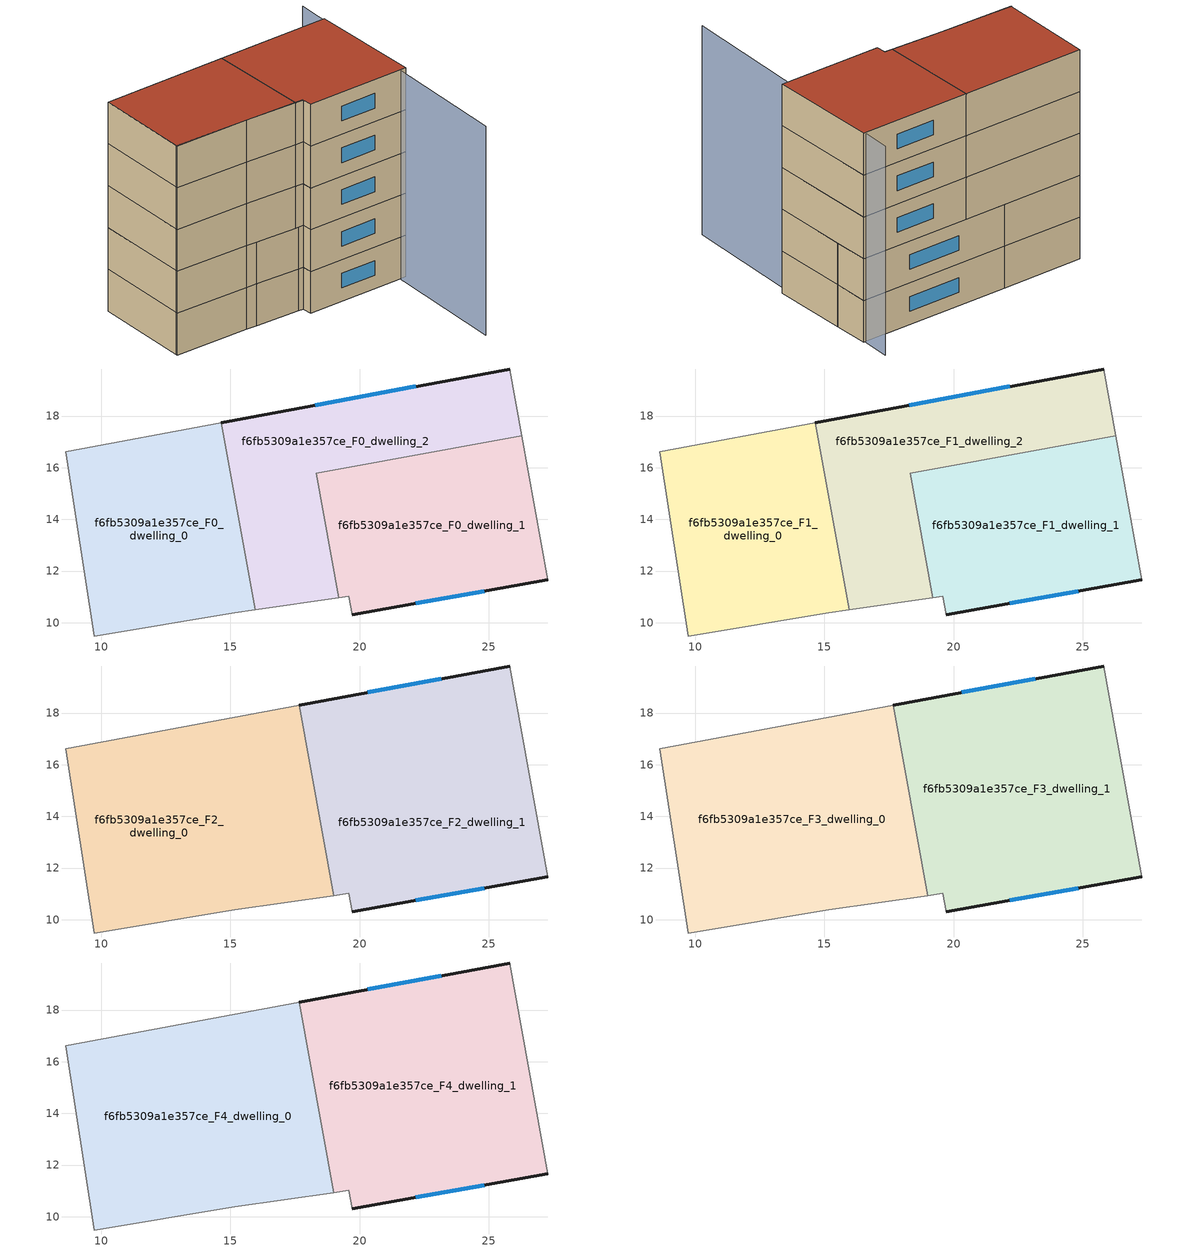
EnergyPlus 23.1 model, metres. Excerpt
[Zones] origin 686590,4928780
f6fb5309a1e357ce_F0_dwelling_0
 floor ground (EU_floor_Construction): 14.66,17.74 15.97,10.5 15.17,10.38 9.72,9.49 8.63,16.62 z0
 wall adiabatic (EU_wall_Construction): 14.66,17.74 8.63,16.62 9.72,9.49 15.17,10.38 15.97,10.5 z0:3
 wall to f6fb5309a1e357ce_F0_dwelling_2 (EU_wall_Construction): 15.97,10.5 14.66,17.74 z0:3
f6fb5309a1e357ce_F0_dwelling_1
 floor ground (EU_floor_Construction): 26.28,17.23 27.28,11.67 19.71,10.3 19.59,11.02 19.2,10.96 18.32,15.79 z0
 wall outside (EU_wall_Construction): 19.71,10.3 27.28,11.67 z0:3
 wall adiabatic (EU_wall_Construction): 19.2,10.96 19.59,11.02 19.71,10.3 / 27.28,11.67 26.28,17.23 z0:3
 wall to f6fb5309a1e357ce_F0_dwelling_2 (EU_wall_Construction): 26.28,17.23 18.32,15.79 19.2,10.96 z0:3
 window (EU_Window_Construction): 22.17,10.75 24.82,11.23 z0.98:2.02
f6fb5309a1e357ce_F0_dwelling_2
 floor ground (EU_floor_Construction): 25.81,19.82 26.28,17.23 18.32,15.79 19.2,10.96 15.97,10.5 14.66,17.74 z0
 wall outside (EU_wall_Construction): 25.81,19.82 14.66,17.74 z0:3
 wall adiabatic (EU_wall_Construction): 26.28,17.23 25.81,19.82 / 15.97,10.5 19.2,10.96 z0:3
 window (EU_Window_Construction): 22.19,19.15 18.29,18.42 z0.98:2.02
f6fb5309a1e357ce_F1_dwelling_0
 floor to f6fb5309a1e357ce_F0_dwelling_0 (EU_floor_Construction): 14.66,17.74 15.97,10.5 15.17,10.38 9.72,9.49 8.63,16.62 z3
 wall adiabatic (EU_wall_Construction): 14.66,17.74 8.63,16.62 9.72,9.49 15.17,10.38 15.97,10.5 z3:6
 wall to f6fb5309a1e357ce_F1_dwelling_2 (EU_wall_Construction): 15.97,10.5 14.66,17.74 z3:6
f6fb5309a1e357ce_F1_dwelling_1
 floor to f6fb5309a1e357ce_F0_dwelling_1 (EU_floor_Construction): 26.28,17.23 27.28,11.67 19.71,10.3 19.59,11.02 19.2,10.96 18.32,15.79 z3
 wall outside (EU_wall_Construction): 19.71,10.3 27.28,11.67 z3:6
 wall adiabatic (EU_wall_Construction): 19.2,10.96 19.59,11.02 19.71,10.3 / 27.28,11.67 26.28,17.23 z3:6
 wall to f6fb5309a1e357ce_F1_dwelling_2 (EU_wall_Construction): 26.28,17.23 18.32,15.79 19.2,10.96 z3:6
 window (EU_Window_Construction): 22.17,10.75 24.82,11.23 z3.98:5.02
f6fb5309a1e357ce_F1_dwelling_2
 floor to f6fb5309a1e357ce_F0_dwelling_2 (EU_floor_Construction): 25.81,19.82 26.28,17.23 18.32,15.79 19.2,10.96 15.97,10.5 14.66,17.74 z3
 wall outside (EU_wall_Construction): 25.81,19.82 14.66,17.74 z3:6
 wall adiabatic (EU_wall_Construction): 26.28,17.23 25.81,19.82 / 15.97,10.5 19.2,10.96 z3:6
 window (EU_Window_Construction): 22.19,19.15 18.29,18.42 z3.98:5.02
f6fb5309a1e357ce_F2_dwelling_0
 floor to f6fb5309a1e357ce_F1_dwelling_0 (EU_floor_Construction): 14.66,17.74 15.97,10.5 15.17,10.38 9.72,9.49 8.63,16.62 z6
 floor to f6fb5309a1e357ce_F1_dwelling_2 (EU_floor_Construction): 17.66,18.3 18.99,10.94 15.97,10.5 14.66,17.74 z6
 wall adiabatic (EU_wall_Construction): 17.66,18.3 8.63,16.62 9.72,9.49 15.17,10.38 18.99,10.93 z6:9
 wall to f6fb5309a1e357ce_F2_dwelling_1 (EU_wall_Construction): 18.99,10.93 17.66,18.3 z6:9
f6fb5309a1e357ce_F2_dwelling_1
 floor to f6fb5309a1e357ce_F1_dwelling_2 (EU_floor_Construction): 25.81,19.82 26.28,17.23 18.32,15.79 19.2,10.96 18.99,10.94 17.66,18.3 z6
 floor to f6fb5309a1e357ce_F1_dwelling_1 (EU_floor_Construction): 26.28,17.23 27.28,11.67 19.71,10.3 19.59,11.02 19.2,10.96 18.32,15.79 z6
 wall outside (EU_wall_Construction): 19.71,10.3 27.28,11.67 / 25.81,19.82 17.66,18.3 z6:9
 wall adiabatic (EU_wall_Construction): 18.99,10.93 19.59,11.02 19.71,10.3 / 27.28,11.67 25.81,19.82 z6:9
 window (EU_Window_Construction): 22.17,10.75 24.82,11.23 / 23.16,19.33 20.31,18.8 z6.98:8.02
f6fb5309a1e357ce_F3_dwelling_0
 floor to f6fb5309a1e357ce_F2_dwelling_0 (EU_floor_Construction): 17.66,18.3 18.99,10.93 15.17,10.38 9.72,9.49 8.63,16.62 z9
 wall adiabatic (EU_wall_Construction): 17.66,18.3 8.63,16.62 9.72,9.49 15.17,10.38 18.99,10.93 z9:12
 wall to f6fb5309a1e357ce_F3_dwelling_1 (EU_wall_Construction): 18.99,10.93 17.66,18.3 z9:12
f6fb5309a1e357ce_F3_dwelling_1
 floor to f6fb5309a1e357ce_F2_dwelling_1 (EU_floor_Construction): 25.81,19.82 27.28,11.67 19.71,10.3 19.59,11.02 18.99,10.93 17.66,18.3 z9
 wall outside (EU_wall_Construction): 19.71,10.3 27.28,11.67 / 25.81,19.82 17.66,18.3 z9:12
 wall adiabatic (EU_wall_Construction): 18.99,10.93 19.59,11.02 19.71,10.3 / 27.28,11.67 25.81,19.82 z9:12
 window (EU_Window_Construction): 22.17,10.75 24.82,11.23 / 23.16,19.33 20.31,18.8 z9.98:11.02
f6fb5309a1e357ce_F4_dwelling_0
 floor to f6fb5309a1e357ce_F3_dwelling_0 (EU_floor_Construction): 17.66,18.3 18.99,10.93 15.17,10.38 9.72,9.49 8.63,16.62 z12
 wall adiabatic (EU_wall_Construction): 17.66,18.3 8.63,16.62 9.72,9.49 15.17,10.38 18.99,10.93 z12:15
 wall to f6fb5309a1e357ce_F4_dwelling_1 (EU_wall_Construction): 18.99,10.93 17.66,18.3 z12:15
 roof outside (EU_roof_Construction): 18.99,10.93 17.66,18.3 8.63,16.62 9.72,9.49 15.17,10.38 z15
f6fb5309a1e357ce_F4_dwelling_1
 floor to f6fb5309a1e357ce_F3_dwelling_1 (EU_floor_Construction): 25.81,19.82 27.28,11.67 19.71,10.3 19.59,11.02 18.99,10.93 17.66,18.3 z12
 wall outside (EU_wall_Construction): 19.71,10.3 27.28,11.67 / 25.81,19.82 17.66,18.3 z12:15
 wall adiabatic (EU_wall_Construction): 18.99,10.93 19.59,11.02 19.71,10.3 / 27.28,11.67 25.81,19.82 z12:15
 window (EU_Window_Construction): 22.17,10.75 24.82,11.23 / 23.16,19.33 20.31,18.8 z12.98:14.02
 roof outside (EU_roof_Construction): 27.28,11.67 25.81,19.82 17.66,18.3 18.99,10.93 19.59,11.02 19.71,10.3 z15
shading: 9.72,9.55 19.58,11.06 / 28.08,2.53 25.42,21.91 z0:15
[Building]
EU S2 Campaign: North Axis=0; Terrain=City; Solar Distribution=FullExterior
[Site:Location]
Bologna: Latitude=44.5; Longitude=11.25; Time Zone=1; Elevation=37
[SizingPeriod:WeatherFileDays]
AnnualSizingPeriod: Begin Month=1; Begin Day of Month=1; End Month=12; End Day of Month=31; Day of Week for Start Day=Monday; Use Weather File Daylight Saving Period=No; Use Weather File Rain and Snow Indicators=No
[MATERIAL]
EU_InternalMass_Material: Roughness=MediumRough; Thickness=0.1; Conductivity=1; Density=1800; Specific Heat=900; Thermal Absorptance=0.9; Solar Absorptance=0.7; Visible Absorptance=0.7
[MATERIAL:NOMASS] Roughness=MediumRough; Thermal Absorptance=0.9; Solar Absorptance=0.7; Visible Absorptance=0.7
Name | Thermal Resistance
EU_wall_NoMass | 0.905828
EU_roof_NoMass | 0.37593
EU_floor_NoMass | 0.67114
[WINDOWMATERIAL:SIMPLEGLAZINGSYSTEM]
EU_Window_SimpleGlazing: UFactor=4.52486; Solar Heat Gain Coefficient=0.85; Visible Transmittance=0.85
[CONSTRUCTION]
EU_wall_Construction: EU_wall_NoMass
EU_roof_Construction: EU_roof_NoMass
EU_floor_Construction: EU_floor_NoMass
EU_Window_Construction: EU_Window_SimpleGlazing
EU_InternalMass_Construction: EU_InternalMass_Material
[ZONE] Type=1; Multiplier=1; Ceiling Height=autocalculate; Floor Area=autocalculate; Part of Total Floor Area=Yes
Name | Volume
f6fb5309a1e357ce_F0_dwelling_0; f6fb5309a1e357ce_F1_dwelling_0 | 136.064
f6fb5309a1e357ce_F2_dwelling_0 | 204.105
f6fb5309a1e357ce_F3_dwelling_0; f6fb5309a1e357ce_F4_dwelling_0 | 204.117
f6fb5309a1e357ce_F0_dwelling_1 | 136.078
f6fb5309a1e357ce_F1_dwelling_1 | 136.077
f6fb5309a1e357ce_F2_dwelling_1 | 204.097
f6fb5309a1e357ce_F3_dwelling_1; f6fb5309a1e357ce_F4_dwelling_1 | 204.104
f6fb5309a1e357ce_F0_dwelling_2 | 136.065
f6fb5309a1e357ce_F1_dwelling_2 | 136.066
[INTERNALMASS] Construction=EU_InternalMass_Construction
Name | Zone or ZoneList | Surface Area
f6fb5309a1e357ce_F0_dwelling_0_EU_InternalMass | f6fb5309a1e357ce_F0_dwelling_0 | 45.3552
f6fb5309a1e357ce_F0_dwelling_1_EU_InternalMass | f6fb5309a1e357ce_F0_dwelling_1 | 45.359
f6fb5309a1e357ce_F0_dwelling_2_EU_InternalMass | f6fb5309a1e357ce_F0_dwelling_2 | 45.3553
f6fb5309a1e357ce_F1_dwelling_0_EU_InternalMass | f6fb5309a1e357ce_F1_dwelling_0 | 45.3552
f6fb5309a1e357ce_F1_dwelling_1_EU_InternalMass | f6fb5309a1e357ce_F1_dwelling_1 | 45.359
f6fb5309a1e357ce_F1_dwelling_2_EU_InternalMass | f6fb5309a1e357ce_F1_dwelling_2 | 45.3553
f6fb5309a1e357ce_F2_dwelling_0_EU_InternalMass | f6fb5309a1e357ce_F2_dwelling_0 | 68.0383
f6fb5309a1e357ce_F2_dwelling_1_EU_InternalMass | f6fb5309a1e357ce_F2_dwelling_1 | 68.035
f6fb5309a1e357ce_F3_dwelling_0_EU_InternalMass | f6fb5309a1e357ce_F3_dwelling_0 | 68.0383
f6fb5309a1e357ce_F3_dwelling_1_EU_InternalMass | f6fb5309a1e357ce_F3_dwelling_1 | 68.035
f6fb5309a1e357ce_F4_dwelling_0_EU_InternalMass | f6fb5309a1e357ce_F4_dwelling_0 | 68.0383
f6fb5309a1e357ce_F4_dwelling_1_EU_InternalMass | f6fb5309a1e357ce_F4_dwelling_1 | 68.035
[OTHEREQUIPMENT] Fuel Type=Electricity; Design Level Calculation Method=Watts/Area; Power per Zone Floor Area=1; Fraction Latent=0; Fraction Radiant=0; Fraction Lost=0; Carbon Dioxide Generation Rate=0; EndUse Subcategory=EU_Step8_InternalGains
Name | Zone or ZoneList or Space or SpaceList | Schedule
EU_Step8_InternalGain_f6fb5309a1e357ce_F0_dwelling_0_f000 | f6fb5309a1e357ce_F0_dwelling_0 | EU_Step8_GainSchedule_f6fb5309a1e357ce_F0_dwelling_0_f000
EU_Step8_InternalGain_f6fb5309a1e357ce_F0_dwelling_1_f000 | f6fb5309a1e357ce_F0_dwelling_1 | EU_Step8_GainSchedule_f6fb5309a1e357ce_F0_dwelling_1_f000
EU_Step8_InternalGain_f6fb5309a1e357ce_F0_dwelling_2_f000 | f6fb5309a1e357ce_F0_dwelling_2 | EU_Step8_GainSchedule_f6fb5309a1e357ce_F0_dwelling_2_f000
EU_Step8_InternalGain_f6fb5309a1e357ce_F1_dwelling_0_f000 | f6fb5309a1e357ce_F1_dwelling_0 | EU_Step8_GainSchedule_f6fb5309a1e357ce_F1_dwelling_0_f000
EU_Step8_InternalGain_f6fb5309a1e357ce_F1_dwelling_1_f000 | f6fb5309a1e357ce_F1_dwelling_1 | EU_Step8_GainSchedule_f6fb5309a1e357ce_F1_dwelling_1_f000
EU_Step8_InternalGain_f6fb5309a1e357ce_F1_dwelling_2_f000 | f6fb5309a1e357ce_F1_dwelling_2 | EU_Step8_GainSchedule_f6fb5309a1e357ce_F1_dwelling_2_f000
EU_Step8_InternalGain_f6fb5309a1e357ce_F2_dwelling_0_f000 | f6fb5309a1e357ce_F2_dwelling_0 | EU_Step8_GainSchedule_f6fb5309a1e357ce_F2_dwelling_0_f000
EU_Step8_InternalGain_f6fb5309a1e357ce_F2_dwelling_1_f000 | f6fb5309a1e357ce_F2_dwelling_1 | EU_Step8_GainSchedule_f6fb5309a1e357ce_F2_dwelling_1_f000
EU_Step8_InternalGain_f6fb5309a1e357ce_F3_dwelling_0_f000 | f6fb5309a1e357ce_F3_dwelling_0 | EU_Step8_GainSchedule_f6fb5309a1e357ce_F3_dwelling_0_f000
EU_Step8_InternalGain_f6fb5309a1e357ce_F3_dwelling_1_f000 | f6fb5309a1e357ce_F3_dwelling_1 | EU_Step8_GainSchedule_f6fb5309a1e357ce_F3_dwelling_1_f000
EU_Step8_InternalGain_f6fb5309a1e357ce_F4_dwelling_0_f000 | f6fb5309a1e357ce_F4_dwelling_0 | EU_Step8_GainSchedule_f6fb5309a1e357ce_F4_dwelling_0_f000
EU_Step8_InternalGain_f6fb5309a1e357ce_F4_dwelling_1_f000 | f6fb5309a1e357ce_F4_dwelling_1 | EU_Step8_GainSchedule_f6fb5309a1e357ce_F4_dwelling_1_f000
[ZONEVENTILATION:DESIGNFLOWRATE] Schedule=EU_AlwaysOn; Design Flow Rate Calculation Method=AirChanges/Hour; Air Changes per Hour=0.73129; Ventilation Type=Natural; Fan Pressure Rise=0; Fan Total Efficiency=1; Constant Term Coefficient=1; Temperature Term Coefficient=0; Velocity Term Coefficient=0; Velocity Squared Term Coefficient=0; Minimum Indoor Temperature=-100; Maximum Indoor Temperature=100; Delta Temperature=-100; Minimum Outdoor Temperature=-100; Maximum Outdoor Temperature=100; Maximum Wind Speed=40
Name | Zone or ZoneList or Space or SpaceList
EU_ConstantAir_f6fb5309a1e357ce_F0_dwelling_0 | f6fb5309a1e357ce_F0_dwelling_0
EU_ConstantAir_f6fb5309a1e357ce_F0_dwelling_1 | f6fb5309a1e357ce_F0_dwelling_1
EU_ConstantAir_f6fb5309a1e357ce_F0_dwelling_2 | f6fb5309a1e357ce_F0_dwelling_2
EU_ConstantAir_f6fb5309a1e357ce_F1_dwelling_0 | f6fb5309a1e357ce_F1_dwelling_0
EU_ConstantAir_f6fb5309a1e357ce_F1_dwelling_1 | f6fb5309a1e357ce_F1_dwelling_1
EU_ConstantAir_f6fb5309a1e357ce_F1_dwelling_2 | f6fb5309a1e357ce_F1_dwelling_2
EU_ConstantAir_f6fb5309a1e357ce_F2_dwelling_0 | f6fb5309a1e357ce_F2_dwelling_0
EU_ConstantAir_f6fb5309a1e357ce_F2_dwelling_1 | f6fb5309a1e357ce_F2_dwelling_1
EU_ConstantAir_f6fb5309a1e357ce_F3_dwelling_0 | f6fb5309a1e357ce_F3_dwelling_0
EU_ConstantAir_f6fb5309a1e357ce_F3_dwelling_1 | f6fb5309a1e357ce_F3_dwelling_1
EU_ConstantAir_f6fb5309a1e357ce_F4_dwelling_0 | f6fb5309a1e357ce_F4_dwelling_0
EU_ConstantAir_f6fb5309a1e357ce_F4_dwelling_1 | f6fb5309a1e357ce_F4_dwelling_1
[HVACTEMPLATE:THERMOSTAT] Constant Heating Setpoint=20; Constant Cooling Setpoint=50
EU_HeatOnly_f6fb5309a1e357ce_F0_dwelling_0; EU_HeatOnly_f6fb5309a1e357ce_F0_dwelling_1; EU_HeatOnly_f6fb5309a1e357ce_F0_dwelling_2; EU_HeatOnly_f6fb5309a1e357ce_F1_dwelling_0; EU_HeatOnly_f6fb5309a1e357ce_F1_dwelling_1; EU_HeatOnly_f6fb5309a1e357ce_F1_dwelling_2; EU_HeatOnly_f6fb5309a1e357ce_F2_dwelling_0; EU_HeatOnly_f6fb5309a1e357ce_F2_dwelling_1; EU_HeatOnly_f6fb5309a1e357ce_F3_dwelling_0; EU_HeatOnly_f6fb5309a1e357ce_F3_dwelling_1; EU_HeatOnly_f6fb5309a1e357ce_F4_dwelling_0; EU_HeatOnly_f6fb5309a1e357ce_F4_dwelling_1
[HVACTEMPLATE:ZONE:IDEALLOADSAIRSYSTEM] System Availability Schedule=EU_AlwaysOn; Maximum Heating Supply Air Temperature=50; Minimum Cooling Supply Air Temperature=13; Maximum Heating Supply Air Humidity Ratio=0.0156; Minimum Cooling Supply Air Humidity Ratio=0.0077; Heating Limit=NoLimit; Cooling Limit=NoLimit; Heating Availability Schedule=EU_AlwaysOn; Cooling Availability Schedule=EU_CoolingOff; Dehumidification Control Type=ConstantSensibleHeatRatio; Cooling Sensible Heat Ratio=0.7; Dehumidification Setpoint=60; Humidification Control Type=None; Humidification Setpoint=30; Outdoor Air Method=None; Outdoor Air Flow Rate per Person=0.00944; Outdoor Air Flow Rate per Zone Floor Area=0; Outdoor Air Flow Rate per Zone=0; Demand Controlled Ventilation Type=None; Outdoor Air Economizer Type=NoEconomizer; Heat Recovery Type=None; Sensible Heat Recovery Effectiveness=0.7; Latent Heat Recovery Effectiveness=0.65
Name | Template Thermostat
f6fb5309a1e357ce_F0_dwelling_0 | EU_HeatOnly_f6fb5309a1e357ce_F0_dwelling_0
f6fb5309a1e357ce_F0_dwelling_1 | EU_HeatOnly_f6fb5309a1e357ce_F0_dwelling_1
f6fb5309a1e357ce_F0_dwelling_2 | EU_HeatOnly_f6fb5309a1e357ce_F0_dwelling_2
f6fb5309a1e357ce_F1_dwelling_0 | EU_HeatOnly_f6fb5309a1e357ce_F1_dwelling_0
f6fb5309a1e357ce_F1_dwelling_1 | EU_HeatOnly_f6fb5309a1e357ce_F1_dwelling_1
f6fb5309a1e357ce_F1_dwelling_2 | EU_HeatOnly_f6fb5309a1e357ce_F1_dwelling_2
f6fb5309a1e357ce_F2_dwelling_0 | EU_HeatOnly_f6fb5309a1e357ce_F2_dwelling_0
f6fb5309a1e357ce_F2_dwelling_1 | EU_HeatOnly_f6fb5309a1e357ce_F2_dwelling_1
f6fb5309a1e357ce_F3_dwelling_0 | EU_HeatOnly_f6fb5309a1e357ce_F3_dwelling_0
f6fb5309a1e357ce_F3_dwelling_1 | EU_HeatOnly_f6fb5309a1e357ce_F3_dwelling_1
f6fb5309a1e357ce_F4_dwelling_0 | EU_HeatOnly_f6fb5309a1e357ce_F4_dwelling_0
f6fb5309a1e357ce_F4_dwelling_1 | EU_HeatOnly_f6fb5309a1e357ce_F4_dwelling_1
[SIZING:ZONE] Zone Cooling Design Supply Air Temperature Input Method=SupplyAirTemperature; Zone Cooling Design Supply Air Temperature=13; Zone Heating Design Supply Air Temperature Input Method=SupplyAirTemperature; Zone Heating Design Supply Air Temperature=50; Zone Cooling Design Supply Air Humidity Ratio=0.008; Zone Heating Design Supply Air Humidity Ratio=0.008; Cooling Design Air Flow Method=DesignDay; Cooling Design Air Flow Rate=0; Cooling Minimum Air Flow per Zone Floor Area=0.000762; Cooling Minimum Air Flow=0; Cooling Minimum Air Flow Fraction=0.2; Heating Design Air Flow Method=DesignDay; Heating Design Air Flow Rate=0; Heating Maximum Air Flow per Zone Floor Area=0.002032; Heating Maximum Air Flow=0.141576; Heating Maximum Air Flow Fraction=0.3; Account for Dedicated Outdoor Air System=No; Dedicated Outdoor Air System Control Strategy=NeutralSupplyAir; Dedicated Outdoor Air Low Setpoint Temperature for Design=autosize; Dedicated Outdoor Air High Setpoint Temperature for Design=autosize; Zone Load Sizing Method=Sensible Load Only No Latent Load; Zone Latent Cooling Design Supply Air Humidity Ratio Input Method=HumidityRatioDifference; Zone Cooling Design Supply Air Humidity Ratio Difference=0.005; Zone Latent Heating Design Supply Air Humidity Ratio Input Method=HumidityRatioDifference; Zone Humidification Design Supply Air Humidity Ratio Difference=0.005
f6fb5309a1e357ce_F0_dwelling_0; f6fb5309a1e357ce_F0_dwelling_1; f6fb5309a1e357ce_F0_dwelling_2; f6fb5309a1e357ce_F1_dwelling_0; f6fb5309a1e357ce_F1_dwelling_1; f6fb5309a1e357ce_F1_dwelling_2; f6fb5309a1e357ce_F2_dwelling_0; f6fb5309a1e357ce_F2_dwelling_1; f6fb5309a1e357ce_F3_dwelling_0; f6fb5309a1e357ce_F3_dwelling_1; f6fb5309a1e357ce_F4_dwelling_0; f6fb5309a1e357ce_F4_dwelling_1
[SCHEDULE:CONSTANT]
Name | Hourly Value
EU_AlwaysOn | 1
EU_CoolingOff | 0
[SCHEDULE:FILE] Column Number=1; Rows to Skip at Top=0; Number of Hours of Data=8760; Column Separator=Comma; Interpolate to Timestep=No; Minutes per Item=60; Adjust Schedule for Daylight Savings=Yes
Name | File
EU_Step8_GainSchedule_f6fb5309a1e357ce_F0_dwelling_0_f000 | ../../schedules/f6fb5309a1e357ce/f6fb5309a1e357ce_F0_dwelling_0_f000_gain.csv
EU_Step8_GainSchedule_f6fb5309a1e357ce_F0_dwelling_1_f000 | ../../schedules/f6fb5309a1e357ce/f6fb5309a1e357ce_F0_dwelling_1_f000_gain.csv
EU_Step8_GainSchedule_f6fb5309a1e357ce_F0_dwelling_2_f000 | ../../schedules/f6fb5309a1e357ce/f6fb5309a1e357ce_F0_dwelling_2_f000_gain.csv
EU_Step8_GainSchedule_f6fb5309a1e357ce_F1_dwelling_0_f000 | ../../schedules/f6fb5309a1e357ce/f6fb5309a1e357ce_F1_dwelling_0_f000_gain.csv
EU_Step8_GainSchedule_f6fb5309a1e357ce_F1_dwelling_1_f000 | ../../schedules/f6fb5309a1e357ce/f6fb5309a1e357ce_F1_dwelling_1_f000_gain.csv
EU_Step8_GainSchedule_f6fb5309a1e357ce_F1_dwelling_2_f000 | ../../schedules/f6fb5309a1e357ce/f6fb5309a1e357ce_F1_dwelling_2_f000_gain.csv
EU_Step8_GainSchedule_f6fb5309a1e357ce_F2_dwelling_0_f000 | ../../schedules/f6fb5309a1e357ce/f6fb5309a1e357ce_F2_dwelling_0_f000_gain.csv
EU_Step8_GainSchedule_f6fb5309a1e357ce_F2_dwelling_1_f000 | ../../schedules/f6fb5309a1e357ce/f6fb5309a1e357ce_F2_dwelling_1_f000_gain.csv
EU_Step8_GainSchedule_f6fb5309a1e357ce_F3_dwelling_0_f000 | ../../schedules/f6fb5309a1e357ce/f6fb5309a1e357ce_F3_dwelling_0_f000_gain.csv
EU_Step8_GainSchedule_f6fb5309a1e357ce_F3_dwelling_1_f000 | ../../schedules/f6fb5309a1e357ce/f6fb5309a1e357ce_F3_dwelling_1_f000_gain.csv
EU_Step8_GainSchedule_f6fb5309a1e357ce_F4_dwelling_0_f000 | ../../schedules/f6fb5309a1e357ce/f6fb5309a1e357ce_F4_dwelling_0_f000_gain.csv
EU_Step8_GainSchedule_f6fb5309a1e357ce_F4_dwelling_1_f000 | ../../schedules/f6fb5309a1e357ce/f6fb5309a1e357ce_F4_dwelling_1_f000_gain.csv
